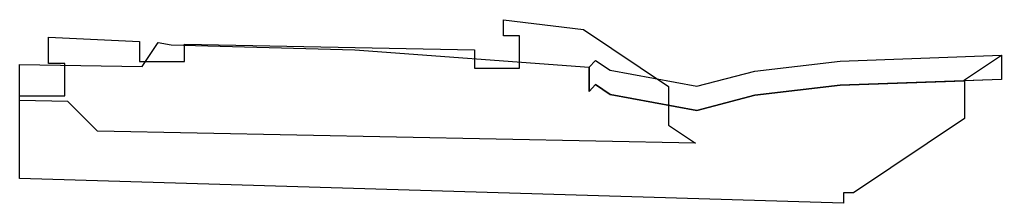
# Model space of a CAD drawing. Extents: x -717 to 1451, y -133302 to 233.
# Drawn here: x 499.76 to 505.86, y -110149.84 to -110148.7 of the extents above; entities that cross this region are included whole.
import ezdxf

# ---------------------------------------------------------------- set-up
doc = ezdxf.new("R2010")
doc.units = 0
for name, color, linetype, true_color in [('Объём_2563', 7, 'Continuous', 0xff8000), ('Объём_2570', 7, 'Continuous', 0x80ff00), ('Объём_2600', 7, 'Continuous', 0x808000)]:
    doc.layers.add(name, color=color, linetype=linetype, true_color=true_color)
doc.layers.add('Объём_2650', color=7, linetype='Continuous')

msp = doc.modelspace()

# ---------------------------------------------------------------- linework, layer by layer
at = {"layer": 'Объём_2563', "color": 250, "flags": 128}
msp.add_lwpolyline([(503.7911, -110149.3585), (503.9591, -110149.4705), (500.2474, -110149.3962), (500.0638, -110149.2126), (499.7638, -110149.2066), (499.7638, -110149.1766), (500.0434, -110149.1768), (500.0436, -110148.9768), (499.9436, -110148.9767), (499.9437, -110148.8139), (500.508, -110148.8392), (500.508, -110148.9635), (500.788, -110148.9635), (500.788, -110148.8555), (502.5871, -110148.8913), (502.5871, -110149.0048), (502.8671, -110149.0048), (502.8671, -110148.8048), (502.7671, -110148.8048), (502.7671, -110148.7048), (503.2638, -110148.7666), (503.7911, -110149.1181), (503.7911, -110149.3585), (503.7911, -110149.3585)], dxfattribs=at)
at = {"layer": 'Объём_2570', "flags": 128}
msp.add_lwpolyline([(505.8583, -110149.0753), (504.8581, -110149.111), (504.3279, -110149.173), (503.9677, -110149.2678), (503.4294, -110149.168), (503.338, -110149.1068), (503.2984, -110149.149), (503.2984, -110148.999), (503.338, -110148.9568), (503.4294, -110149.018), (503.9677, -110149.1178), (504.3279, -110149.023), (504.8581, -110148.961), (505.8583, -110148.9253), (505.8583, -110149.0753), (505.8583, -110149.0753)], dxfattribs=at)
at = {"layer": 'Объём_2600', "color": 5, "flags": 128}
msp.add_lwpolyline([(505.6301, -110149.0834), (505.6301, -110149.0774), (505.8583, -110148.9253), (505.8583, -110149.0753), (505.6301, -110149.0834), (505.6301, -110149.0834)], dxfattribs=at)
at = {"layer": 'Объём_2650', "color": 6, "flags": 128}
msp.add_lwpolyline([(505.6301, -110149.3178), (504.9406, -110149.7774), (504.878, -110149.7774), (504.878, -110149.8427), (499.7638, -110149.6893), (499.7638, -110148.9829), (500.5234, -110148.9956), (500.6234, -110148.8456), (500.7046, -110148.8601), (501.845, -110148.8923), (503.2984, -110148.999), (503.2984, -110149.149), (503.338, -110149.1068), (503.4294, -110149.168), (503.9677, -110149.2678), (504.3279, -110149.173), (504.8581, -110149.111), (505.6301, -110149.0834), (505.6301, -110149.3178), (505.6301, -110149.3178)], dxfattribs=at)

doc.saveas('drawing.dxf')
